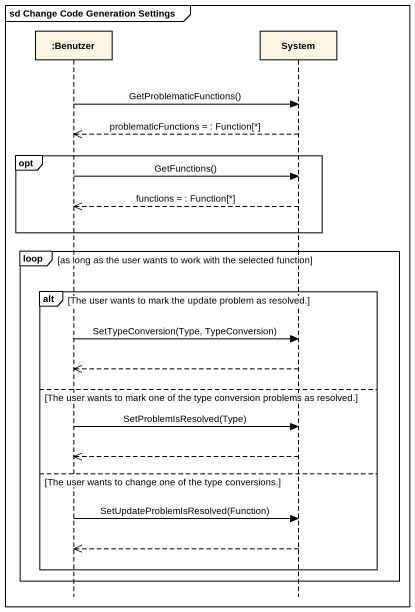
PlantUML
@startuml
mainframe sd Change Code Generation Settings
hide footbox
participant ":Benutzer" as Benutzer
participant System

Benutzer -> System : GetProblematicFunctions()
System -->> Benutzer : problematicFunctions = : Function[*]
opt
  Benutzer -> System : GetFunctions()
  System -->> Benutzer : functions = : Function[*]
end
loop as long as the user wants to work with the selected function
  alt The user wants to mark the update problem as resolved.
    Benutzer -> System : SetTypeConversion(Type, TypeConversion)
    System -->> Benutzer
  else The user wants to mark one of the type conversion problems as resolved.
    Benutzer -> System : SetProblemIsResolved(Type)
    System -->> Benutzer
  else The user wants to change one of the type conversions.
    Benutzer -> System : SetUpdateProblemIsResolved(Function)
    System -->> Benutzer
  end
end
@enduml
